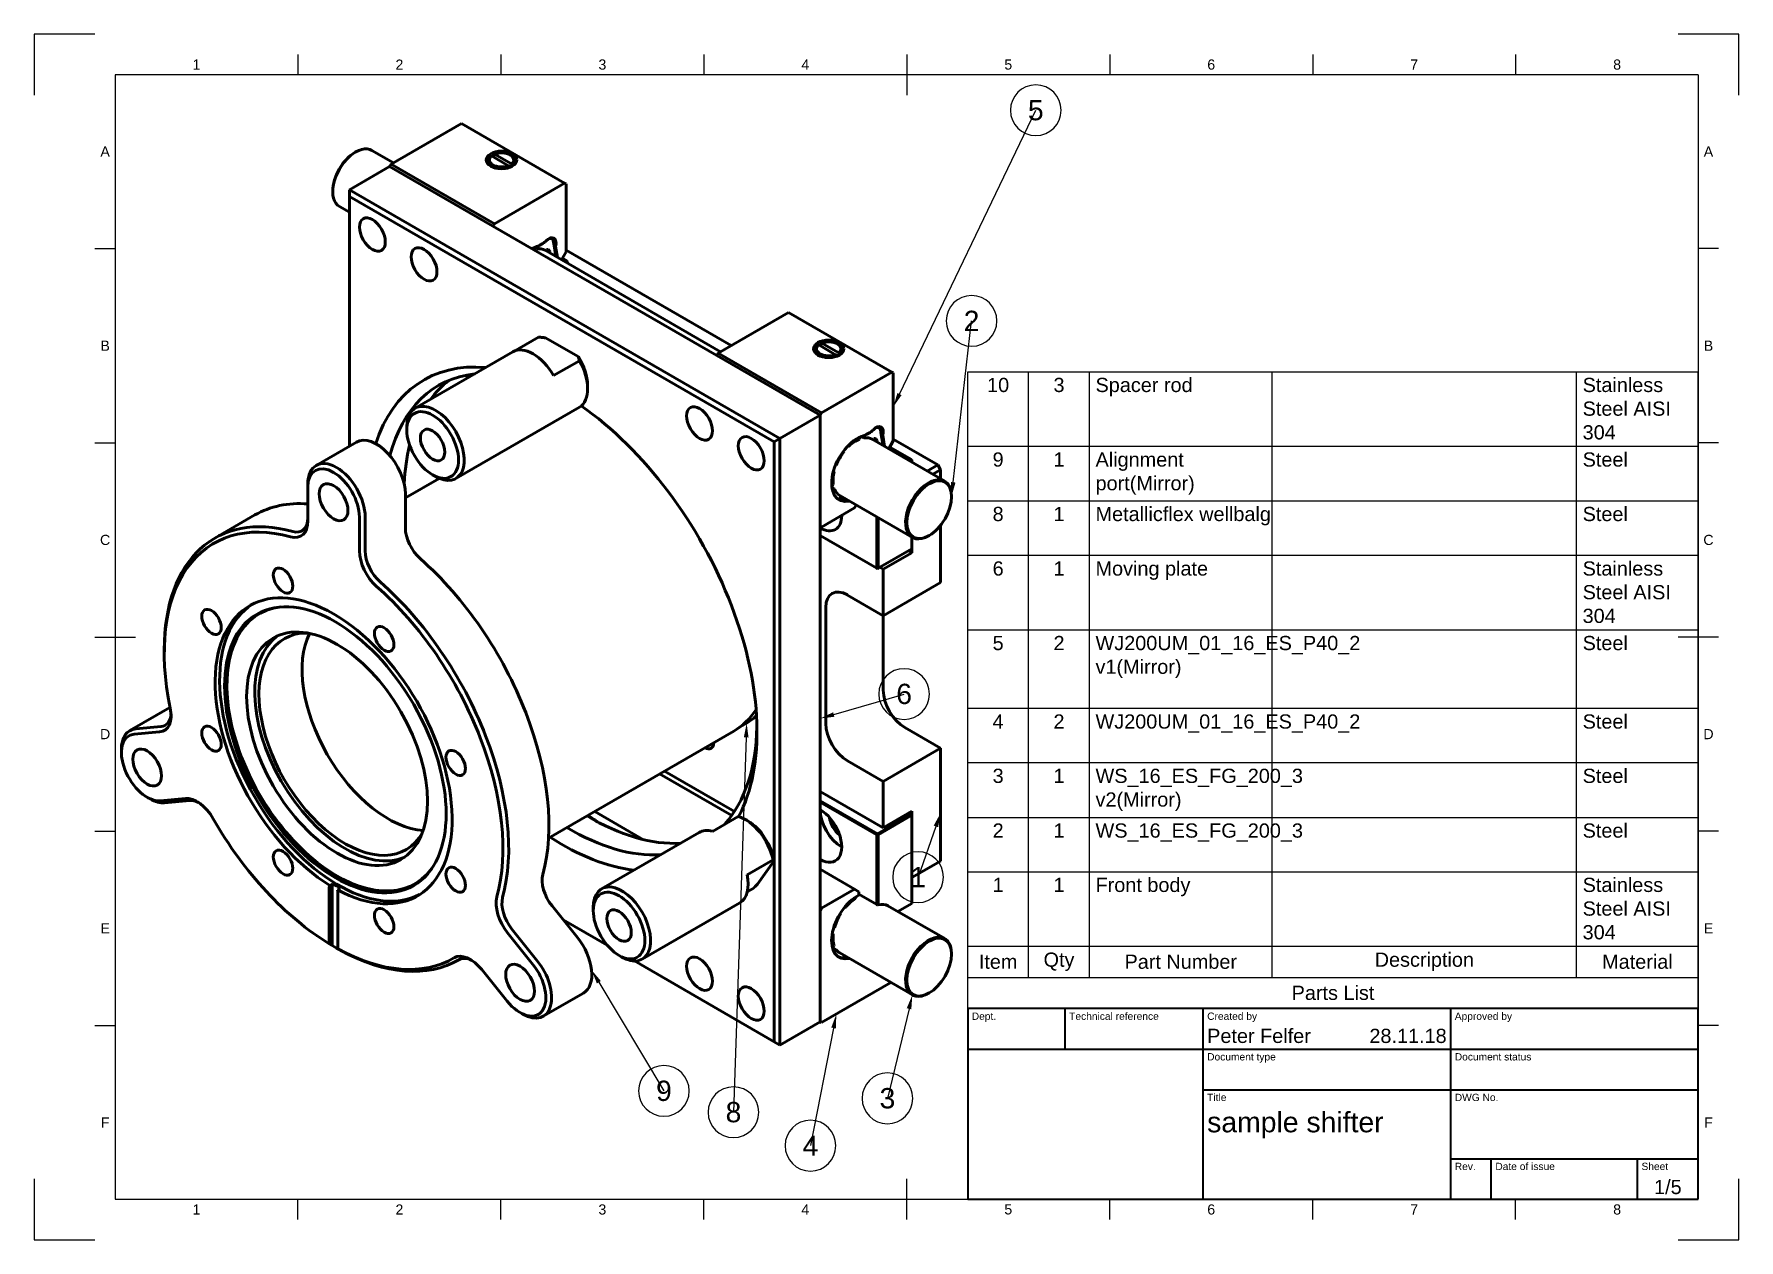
# Model space of a CAD drawing. Header units: millimetres. Extents: x 0 to 420, y 0 to 297.
import ezdxf
from ezdxf import colors
from ezdxf.entities.mleader import LeaderData, LeaderLine
from ezdxf.enums import TextEntityAlignment as Align
from ezdxf.math import Vec2, Vec3

# ---------------------------------------------------------------- set-up
doc = ezdxf.new("R2010")
doc.units = ezdxf.units.MM
doc.header["$LTSCALE"] = 0.75
for name, color, linetype, lineweight in [('Balloons', 7, 'Continuous', 25), ('Border', 7, 'Continuous', 25), ('Parts Lists', 7, 'Continuous', 25), ('TitleBlock', 7, 'Continuous', 35), ('Visible', 7, 'Continuous', 50)]:
    doc.layers.add(name, color=color, linetype=linetype, lineweight=lineweight)
doc.styles.add('FusionTitle', font='')
doc.styles.get("Standard").update_dxf_attribs({"font": 'arial.ttf'})
doc.styles.get('FusionTitle').set_extended_font_data('Arial Unicode MS')

# ---------------------------------------------------------------- blocks, each defined once
blk = doc.blocks.new('ISO_A3_SHEET')
at = {"layer": 'Border'}
for p, q in [((15, 297), (0, 297)), ((0, 297), (0, 282)), ((420, 297), (405, 297)), ((420, 282), (420, 297)), ((65, 292), (65, 287)), ((115, 292), (115, 287)), ((165, 292), (165, 287)), ((215, 292), (215, 282)), ((265, 292), (265, 287)), ((315, 292), (315, 287)), ((365, 292), (365, 287)), ((410, 287), (20, 287)), ((20, 287), (20, 10)), ((410, 287), (410, 10)), ((15, 244.16666), (20, 244.16666)), ((415, 244.16666), (410, 244.16666)), ((15, 196.33333), (20, 196.33333)), ((415, 196.33333), (410, 196.33333)), ((15, 148.5), (25, 148.5)), ((415, 148.5), (405, 148.5)), ((15, 100.66667), (20, 100.66667)), ((415, 100.66667), (410, 100.66667)), ((15, 52.83334), (20, 52.83334)), ((415, 52.83334), (410, 52.83334)), ((0, 15), (0, 0)), ((215, 5), (215, 15)), ((420, 0), (420, 15)), ((20, 10), (410, 10)), ((65, 5), (65, 10)), ((115, 5), (115, 10)), ((165, 5), (165, 10)), ((265, 5), (265, 10)), ((315, 5), (315, 10)), ((365, 5), (365, 10)), ((0, 0), (15, 0)), ((405, 0), (420, 0))]:
    blk.add_line(p, q, dxfattribs=at)
at = {"layer": 'Border', "style": 'FusionTitle'}
for s, p in [('1', (40, 289.5)), ('2', (90, 289.5)), ('3', (140, 289.5)), ('4', (190, 289.5)), ('5', (240, 289.5)), ('6', (290, 289.5)), ('7', (340, 289.5)), ('8', (390, 289.5)), ('A', (17.5, 268.08333)), ('A', (412.5, 268.08333)), ('B', (17.5, 220.25)), ('B', (412.5, 220.25)), ('C', (17.5, 172.41667)), ('C', (412.5, 172.41667)), ('D', (17.5, 124.58334)), ('D', (412.5, 124.58334)), ('E', (17.5, 76.75001)), ('E', (412.5, 76.75001)), ('F', (17.5, 28.91668)), ('F', (412.5, 28.91668)), ('1', (40, 7.5)), ('2', (90, 7.5)), ('3', (140, 7.5)), ('4', (190, 7.5)), ('5', (240, 7.5)), ('6', (290, 7.5)), ('7', (340, 7.5)), ('8', (390, 7.5))]:
    blk.add_text(s, height=2.5, dxfattribs=at).set_placement(p, align=Align.MIDDLE)
blk = doc.blocks.new('ISO_TITLEBLOCK')
at = {"layer": 'TitleBlock'}
for p, q in [((0, 47), (-180, 47)), ((-180, 47), (-180, 0)), ((-156, 37), (-156, 47)), ((-122, 0), (-122, 47)), ((-61, 0), (-61, 47)), ((0, 0), (0, 47)), ((-180, 37), (0, 37)), ((-122, 27), (0, 27)), ((-61, 10), (0, 10)), ((-51, 0), (-51, 10)), ((-15, 0), (-15, 10)), ((-180, 0), (0, 0))]:
    blk.add_line(p, q, dxfattribs=at)
at = {"layer": 'TitleBlock', "style": 'FusionTitle'}
for s, p in [('Dept.', (-179, 46)), ('Technical reference', (-155, 46)), ('Created by', (-121, 46)), ('Approved by', (-60, 46)), ('Document type', (-121, 36)), ('Document status', (-60, 36)), ('Title', (-121, 26)), ('DWG No.', (-60, 26)), ('Rev.', (-60, 9)), ('Date of issue', (-50, 9)), ('Sheet', (-14, 9))]:
    blk.add_text(s, height=1.8, dxfattribs=at).set_placement(p, align=Align.TOP_LEFT)
for tag, p, height in [('DEPT', (-179, 38.5), 3.5), ('TECHNICAL_REFERENCE', (-155, 38.5), 3.5), ('CREATED_BY', (-121, 38.5), 3.5), ('APPROVED_BY', (-60, 38.5), 3.5), ('DOCUMENT_TYPE', (-121, 28.5), 3.5), ('DOCUMENT_STATUS', (-60, 28.5), 3.5), ('TITLE_1', (-121, 16.5), 5), ('TITLE_2', (-121, 9), 5), ('TITLE_3', (-121, 1.5), 5), ('DATE_OF_ISSUE', (-50, 1.5), 3.5)]:
    blk.add_attdef(tag, p, '', height=height, dxfattribs=at)
for tag, p in [('CREATED_DATE', (-62, 38.5)), ('APPROVED_DATE', (-1, 38.5))]:
    blk.add_attdef(tag, text='', height=3.5, dxfattribs=at).set_placement(p, align=Align.RIGHT)
for tag, height, p in [('DRAWING_NUMBER', 5, (-30.5, 16.6)), ('REV', 3.5, (-56, 3.1)), ('SHEET', 3.5, (-7.5, 3.1))]:
    blk.add_attdef(tag, text='', height=height, dxfattribs=at).set_placement(p, align=Align.MIDDLE)
blk = doc.blocks.new('*T4')
at = {"layer": 'Parts Lists', "color": 0, "linetype": 'ByBlock', "lineweight": -2, "transparency": 16777216}
for p, q in [((0, 156.833788), (180, 156.833788)), ((0, 0), (0, 156.833788)), ((15, 7.666667), (15, 156.833788)), ((30, 7.666667), (30, 156.833788)), ((75, 7.666667), (75, 156.833788)), ((150, 7.666667), (150, 156.833788)), ((180, 0), (180, 156.833788)), ((0, 138.471351), (180, 138.471351)), ((0, 125.049341), (180, 125.049341)), ((0, 111.627331), (180, 111.627331)), ((0, 93.264893), (180, 93.264893)), ((0, 73.935539), (180, 73.935539)), ((0, 60.556503), (180, 60.556503)), ((0, 47.074807), (180, 47.074807)), ((0, 33.695771), (180, 33.695771)), ((0, 15.333333), (180, 15.333333)), ((0, 7.666667), (180, 7.666667)), ((0, 0), (180, 0))]:
    blk.add_line(p, q, dxfattribs=at)
at = {"layer": 'Parts Lists', "color": 0, "transparency": 16777216, "char_height": 3.5}
for s, insert, width, attachment_point in [('Spacer rod', (31.5, 155.333788), 42, 1), ('Stainless Steel AISI 304', (151.5, 155.333788), 27, 1), ('10', (7.5, 155.333788), 12, 2), ('3', (22.5, 155.333788), 12, 2), ('9', (7.5, 136.971351), 12, 2), ('1', (22.5, 136.971351), 12, 2), ('Alignment port(Mirror)', (31.5, 136.971351), 42, 1), ('Steel', (151.5, 136.971351), 27, 1), ('8', (7.5, 123.549341), 12, 2), ('1', (22.5, 123.549341), 12, 2), ('Metallicflex wellbalg', (31.5, 123.549341), 42, 1), ('Steel', (151.5, 123.549341), 27, 1), ('6', (7.5, 110.127331), 12, 2), ('1', (22.5, 110.127331), 12, 2), ('Moving plate', (31.5, 110.127331), 42, 1), ('Stainless Steel AISI 304', (151.5, 110.127331), 27, 1), ('5', (7.5, 91.764893), 12, 2), ('2', (22.5, 91.764893), 12, 2), ('WJ200UM_01_16_ES_P40_2 v1(Mirror)', (31.5, 91.764893), 42, 1), ('Steel', (151.5, 91.764893), 27, 1), ('4', (7.5, 72.435539), 12, 2), ('2', (22.5, 72.435539), 12, 2), ('WJ200UM_01_16_ES_P40_2', (31.5, 72.435539), 42, 1), ('Steel', (151.5, 72.435539), 27, 1), ('3', (7.5, 59.056503), 12, 2), ('1', (22.5, 59.056503), 12, 2), ('WS_16_ES_FG_200_3 v2(Mirror)', (31.5, 59.056503), 42, 1), ('Steel', (151.5, 59.056503), 27, 1), ('2', (7.5, 45.574807), 12, 2), ('1', (22.5, 45.574807), 12, 2), ('WS_16_ES_FG_200_3', (31.5, 45.574807), 42, 1), ('Steel', (151.5, 45.574807), 27, 1), ('1', (7.5, 32.195771), 12, 2), ('1', (22.5, 32.195771), 12, 2), ('Front body', (31.5, 32.195771), 42, 1), ('Stainless Steel AISI 304', (151.5, 32.195771), 27, 1), ('Item', (7.5, 11.5), 12, 5), ('Qty', (22.5, 11.5), 12, 5), ('Part Number', (52.5, 11.5), 42, 5), ('Description', (112.5, 11.5), 72, 5), ('Material', (165, 11.5), 27, 5), ('Parts List', (90, 3.833333), 177, 5)]:
    blk.add_mtext(s, dxfattribs=dict(at, insert=insert, width=width, attachment_point=attachment_point))
blk = doc.blocks.new('*B6')
at = {"transparency": 16777216}
for start, end in [(90, 270), (270, 90)]:
    blk.add_arc((0, 0), 6.25, start, end, dxfattribs=at)
at = {"transparency": 16777216, "insert": (0, 0), "char_height": 5, "attachment_point": 5}
blk.add_mtext('9', dxfattribs=at)
blk = doc.blocks.new('*B7')
at = {"transparency": 16777216}
for start, end in [(90, 270), (270, 90)]:
    blk.add_arc((0, 0), 6.25, start, end, dxfattribs=at)
at = {"transparency": 16777216, "insert": (0, 0), "char_height": 5, "attachment_point": 5}
blk.add_mtext('3', dxfattribs=at)
blk = doc.blocks.new('*B8')
at = {"transparency": 16777216}
for start, end in [(90, 270), (270, 90)]:
    blk.add_arc((0, 0), 6.25, start, end, dxfattribs=at)
at = {"transparency": 16777216, "insert": (0, 0), "char_height": 5, "attachment_point": 5}
blk.add_mtext('4', dxfattribs=at)
blk = doc.blocks.new('*B9')
at = {"transparency": 16777216}
for start, end in [(90, 270), (270, 90)]:
    blk.add_arc((0, 0), 6.25, start, end, dxfattribs=at)
at = {"transparency": 16777216, "insert": (0, 0), "char_height": 5, "attachment_point": 5}
blk.add_mtext('8', dxfattribs=at)
blk = doc.blocks.new('*B10')
at = {"transparency": 16777216}
for start, end in [(90, 270), (270, 90)]:
    blk.add_arc((0, 0), 6.25, start, end, dxfattribs=at)
at = {"transparency": 16777216, "insert": (0, 0), "char_height": 5, "attachment_point": 5}
blk.add_mtext('6', dxfattribs=at)
blk = doc.blocks.new('*B11')
at = {"transparency": 16777216}
for start, end in [(90, 270), (270, 90)]:
    blk.add_arc((0, 0), 6.25, start, end, dxfattribs=at)
at = {"transparency": 16777216, "insert": (0, 0), "char_height": 5, "attachment_point": 5}
blk.add_mtext('1', dxfattribs=at)
blk = doc.blocks.new('*B12')
at = {"transparency": 16777216}
for start, end in [(90, 270), (270, 90)]:
    blk.add_arc((0, 0), 6.25, start, end, dxfattribs=at)
at = {"transparency": 16777216, "insert": (0, 0), "char_height": 5, "attachment_point": 5}
blk.add_mtext('2', dxfattribs=at)
blk = doc.blocks.new('*B13')
at = {"transparency": 16777216}
for start, end in [(90, 270), (270, 90)]:
    blk.add_arc((0, 0), 6.25, start, end, dxfattribs=at)
at = {"transparency": 16777216, "insert": (0, 0), "char_height": 5, "attachment_point": 5}
blk.add_mtext('5', dxfattribs=at)

msp = doc.modelspace()

# ---------------------------------------------------------------- linework, layer by layer
at = {"layer": 'Visible', "extrusion": (-7e-16, 0.816497, 0.57735)}
for p, q in [((87.93, 264.99), (105.26, 274.99)), ((130.71, 260.29), (105.26, 274.99)), ((79.09, 267.89), (79.24, 267.97)), ((83.24, 268.36), (88.51, 265.32)), ((87.58, 264.37), (87.93, 264.99)), ((113.39, 250.29), (87.93, 264.99)), ((111.86, 265.76), (111.86, 264.98)), ((112.68, 266.99), (116.85, 264.58)), ((113.25, 267.32), (113.25, 266.66)), ((117.63, 265.03), (113.46, 267.44)), ((117.28, 267.23), (117.49, 267.11)), ((117.85, 264.5), (117.85, 264.66)), ((118.46, 265.76), (118.46, 264.98)), ((87.58, 264.37), (77.68, 258.66)), ((87.58, 264.37), (193.65, 203.14)), ((113.04, 249.68), (87.58, 264.37)), ((117.39, 264.27), (116.85, 264.58)), ((117.07, 264.21), (117.07, 264.14)), ((73.58, 258.33), (73.58, 258.17)), ((183.75, 197.42), (77.68, 258.66)), ((77.68, 257.03), (77.68, 258.66)), ((77.68, 195.5), (77.68, 257.03)), ((77.68, 257.03), (182.33, 196.61)), ((113.39, 250.29), (130.71, 260.29)), ((130.71, 260.29), (131.07, 260.09)), ((131.07, 260.09), (131.07, 243.35)), ((75.24, 254.51), (77.68, 253.1)), ((113.04, 249.68), (113.39, 250.29)), ((122.81, 244.07), (122.8, 244.04)), ((123.91, 244.09), (123.27, 244.46)), ((123.91, 244.09), (123.97, 244.38)), ((125.37, 245.45), (124.4, 244.89)), ((125.87, 243.75), (169.12, 218.78)), ((126.33, 243.84), (126.15, 243.59)), ((126.86, 246.56), (126.36, 246.28)), ((126.8, 246.6), (126.86, 246.56)), ((127.54, 246.67), (126.86, 246.56)), ((127.29, 246.81), (127.54, 246.67)), ((127.9, 246.15), (127.54, 246.67)), ((128.1, 244.94), (127.9, 246.15)), ((128.1, 244.92), (128.55, 242.2)), ((128.45, 244.71), (128.1, 244.92)), ((128.91, 242), (128.45, 244.71)), ((131.07, 243.76), (171.73, 220.28)), ((127.01, 243.09), (127.02, 243.1)), ((131.07, 243.35), (129.94, 241.4)), ((130.18, 241.82), (131.28, 241.19)), ((130.79, 240.91), (131.28, 241.19)), ((131.42, 240.94), (131.08, 240.74)), ((131.28, 241.19), (131.42, 240.94)), ((131.42, 240.94), (131.42, 240.54)), ((168.54, 218.45), (185.87, 228.45)), ((211.32, 213.75), (185.87, 228.45)), ((117.94, 218.74), (93.89, 204.86)), ((117.99, 218.77), (124.25, 222.38)), ((126.01, 222.18), (134.01, 217.57)), ((168.19, 217.83), (168.54, 218.45)), ((194, 203.75), (168.54, 218.45)), ((192.47, 219.22), (192.47, 218.44)), ((193.29, 220.45), (197.46, 218.04)), ((193.86, 220.78), (193.86, 220.12)), ((198.24, 218.49), (194.07, 220.9)), ((197.89, 220.69), (198.1, 220.57)), ((199.07, 219.22), (199.07, 218.44)), ((134.35, 216.55), (127.99, 212.88)), ((193.65, 203.14), (168.19, 217.83)), ((198, 217.73), (197.46, 218.04)), ((197.68, 217.67), (197.68, 217.6)), ((198.46, 217.96), (198.46, 218.12)), ((136.37, 210.49), (136.37, 209.67)), ((194, 203.75), (211.32, 213.75)), ((211.32, 213.75), (211.68, 213.55)), ((211.68, 213.55), (211.68, 196.81)), ((127.99, 201.45), (134.35, 205.12)), ((193.65, 203.14), (183.75, 197.42)), ((193.65, 203.14), (194, 203.75)), ((193.65, 203.14), (193.65, 53.72)), ((193.65, 175.78), (193.65, 203.14)), ((91.82, 199.46), (91.82, 200.28)), ((127.94, 201.42), (103.89, 187.54)), ((182.33, 196.61), (183.75, 197.42)), ((183.75, 48), (183.75, 197.42)), ((203.42, 197.53), (203.36, 197.24)), ((204.52, 197.55), (203.88, 197.92)), ((204.52, 197.55), (204.58, 197.84)), ((205.98, 198.91), (205.01, 198.35)), ((207.47, 200.02), (206.97, 199.73)), ((207.41, 200.06), (207.47, 200.02)), ((208.15, 200.13), (207.47, 200.02)), ((207.9, 200.27), (208.15, 200.13)), ((208.51, 199.61), (208.15, 200.13)), ((208.71, 198.4), (208.51, 199.61)), ((208.71, 198.38), (209.16, 195.66)), ((209.06, 198.17), (208.71, 198.38)), ((209.52, 195.46), (209.06, 198.17)), ((79.4, 196.49), (69.5, 190.77)), ((182.33, 196.61), (182.33, 48.82)), ((199.47, 194.36), (199.56, 194.18)), ((200.65, 195.4), (200.46, 195.51)), ((200.65, 195.4), (200.55, 195.58)), ((206.48, 197.21), (224.37, 186.88)), ((206.94, 197.3), (206.76, 197.05)), ((207.62, 196.55), (207.63, 196.56)), ((211.68, 196.81), (210.55, 194.86)), ((210.79, 195.28), (216.13, 192.2)), ((211.68, 197.22), (222.64, 190.89)), ((196.92, 189.3), (197.13, 189.3)), ((197.13, 189.3), (196.94, 189.42)), ((197.64, 190.85), (197.44, 190.85)), ((215.65, 191.92), (216.13, 192.2)), ((216.27, 191.95), (215.93, 191.75)), ((216.13, 192.2), (216.27, 191.95)), ((216.27, 191.95), (216.27, 191.55)), ((222.64, 190.89), (220.03, 189.38)), ((221.44, 188.57), (223.34, 189.67)), ((223.34, 189.67), (222.64, 190.89)), ((223.34, 189.67), (223.34, 187.47)), ((67.43, 185.38), (67.43, 186.19)), ((67.43, 185.38), (67.43, 177.06)), ((99.82, 187.57), (91.47, 182.75)), ((98.19, 188.44), (98.89, 188.03)), ((197.21, 184.88), (196.57, 185.25)), ((196.9, 186.04), (196.67, 185.84)), ((196.98, 184.68), (197.21, 184.88)), ((91.47, 175.42), (91.47, 183.75)), ((198.48, 183.35), (216.37, 173.02)), ((198.76, 183.19), (198.63, 182.91)), ((199.62, 182.69), (199.62, 182.69)), ((202.55, 181), (202.13, 180.28)), ((226.03, 183.05), (226.03, 183.21)), ((54.4, 178.55), (44.5, 172.84)), ((80.16, 169.71), (80.16, 178.03)), ((81.57, 178.03), (81.57, 169.71)), ((202.13, 180.28), (194, 175.58)), ((207.65, 165.48), (207.65, 178.06)), ((207.93, 177.9), (207.93, 165.42)), ((194, 175.58), (193.65, 175.78)), ((193.65, 173.5), (207.59, 165.45)), ((216.27, 173.08), (216.27, 169.25)), ((216.27, 173.08), (216.27, 170.23)), ((220.52, 173.5), (220.37, 173.42)), ((223.34, 176.03), (223.34, 161.9)), ((207.93, 165.42), (216.27, 170.23)), ((216.27, 169.25), (209.2, 165.17)), ((216.27, 169.25), (215.42, 169.74)), ((207.59, 165.45), (207.65, 165.48)), ((207.79, 165.33), (207.59, 165.45)), ((207.65, 165.48), (207.93, 165.42)), ((207.93, 165.42), (207.79, 165.33)), ((209.2, 165.17), (208.35, 165.66)), ((209.2, 153.74), (209.2, 165.17)), ((209.2, 153.74), (223.34, 161.9)), ((195.06, 127.2), (195.06, 155.78)), ((200.36, 158.84), (209.2, 153.74)), ((209.2, 153.74), (209.2, 135.37)), ((32.07, 144.55), (32.07, 145.37)), ((33.47, 131.15), (23.57, 125.43)), ((25.03, 125.89), (31.28, 126.44)), ((175.13, 127.02), (173.81, 126.25)), ((214.51, 126.18), (223.34, 121.08)), ((30.92, 125.12), (24.68, 124.57)), ((172.36, 125.3), (126.73, 98.96)), ((21.5, 120.04), (21.5, 120.86)), ((209.2, 112.91), (200.36, 118.02)), ((223.34, 121.08), (209.2, 112.91)), ((223.34, 121.08), (223.34, 93.32)), ((171.86, 104.52), (154.11, 114.76)), ((155.31, 115.45), (172.53, 105.51)), ((193.65, 110.46), (209.2, 101.48)), ((209.2, 101.48), (209.2, 112.91)), ((27.86, 109.02), (28.57, 108.61)), ((31.05, 108.16), (37.29, 108.72)), ((38.35, 108.22), (32.11, 107.66)), ((150.15, 98.58), (138.11, 105.53)), ((207.79, 100.01), (193.65, 108.18)), ((193.65, 107.85), (207.59, 99.8)), ((209.2, 101.48), (216.27, 105.57)), ((216.13, 104.83), (215.57, 105.16)), ((216.27, 105.57), (216.27, 89.24)), ((173.47, 104.3), (167.1, 100.63)), ((175.93, 103.14), (175.23, 103.54)), ((216.13, 104.83), (207.79, 100.01)), ((207.93, 99.77), (216.27, 104.59)), ((216.27, 104.59), (216.13, 104.83)), ((216.27, 82.87), (216.27, 104.59)), ((163.86, 100.37), (139.82, 86.48)), ((207.79, 100.01), (207.59, 99.8)), ((207.59, 99.8), (207.65, 99.7)), ((207.65, 99.7), (207.93, 99.77)), ((207.65, 99.7), (207.65, 82.58)), ((207.93, 99.77), (207.79, 100.01)), ((207.93, 82.53), (207.93, 99.77)), ((175.67, 89.96), (182.04, 93.64)), ((182.22, 93.3), (178.22, 87.61)), ((223.34, 93.32), (216.27, 89.24)), ((202.13, 86.38), (193.65, 91.28)), ((72.73, 86.79), (72.73, 72.92)), ((73.58, 87.72), (72.87, 87.31)), ((73.44, 87.19), (73.44, 72.51)), ((74.71, 86.25), (75.42, 86.66)), ((74.85, 71.7), (74.85, 85.56)), ((176.99, 86.45), (175.71, 85.72)), ((202.13, 86.38), (194, 81.68)), ((203.19, 85.77), (202.13, 86.38)), ((202.38, 84.07), (202.41, 84.48)), ((203.19, 84.94), (203.19, 85.77)), ((207.65, 82.58), (203.19, 85.15)), ((133.86, 74.49), (127.62, 82.25)), ((137.75, 81.09), (137.75, 81.91)), ((173.86, 83.04), (149.82, 69.16)), ((194, 81.68), (193.65, 81.89)), ((194, 81.68), (193.65, 81.07)), ((193.65, 81.07), (193.65, 53.72)), ((198.77, 80.38), (198.65, 80.51)), ((199.75, 81.74), (199.59, 81.84)), ((199.62, 81.88), (199.75, 81.74)), ((224.37, 74.2), (210.35, 82.3)), ((216.27, 82.87), (212.82, 80.87)), ((122.9, 67.86), (116.66, 75.62)), ((117.72, 76.53), (123.96, 68.77)), ((141.2, 72.57), (130.38, 78.81)), ((196.98, 76.85), (197.21, 76.91)), ((72.73, 72.92), (73.44, 72.51)), ((75.56, 71.29), (74.85, 71.7)), ((196.9, 75.38), (196.65, 75.53)), ((196.9, 75.38), (196.67, 75.33)), ((197.64, 71.43), (196.8, 71.91)), ((196.92, 72.16), (197.13, 72.4)), ((197.64, 71.43), (197.43, 71.2)), ((104.73, 69.05), (104.5, 68.91)), ((144.11, 70.07), (144.82, 69.66)), ((182.33, 48.82), (147.9, 68.7)), ((216.37, 60.34), (198.48, 70.67)), ((199.47, 70.02), (199.49, 70.09)), ((226.03, 70.37), (226.03, 70.54)), ((110.3, 66.57), (116.54, 58.81)), ((194, 53.51), (211.1, 63.39)), ((135.33, 60.8), (125.43, 55.08)), ((220.52, 60.82), (220.37, 60.74)), ((119.72, 55.98), (120.43, 55.58)), ((193.65, 53.72), (183.75, 48)), ((193.65, 53.72), (194, 53.51)), ((182.33, 48.82), (183.75, 48))]:
    msp.add_line(p, q, dxfattribs=at)
at = {"layer": 'Visible'}
for centre, major_axis, start_param, end_param in [((79.24, 261.44), (4, 6.93), 0, 3.141593), ((79.09, 261.52), (3.9, 6.75), 0.785398, 2.356194), ((123.01, 244.12), (0.15, 0.26), 0.960053, 2.094395), ((121.87, 236.82), (4.3, 7.45), 0.457285, 0.567742), ((123.77, 244.33), (0.15, 0.26), -1.047198, 0.457285), ((121.87, 236.82), (4, 6.93), 0, 0.417148), ((126.45, 243.71), (0.149, 0.259), -0.11159, 1.399634), ((121.87, 236.82), (4.3, 7.45), -0.240847, -0.108219), ((126.89, 243.23), (0.15, 0.26), 4.537856, 6.042339), ((122.94, 210.08), (-5, 8.66), 4.702388, 6.283185), ((195.77, 219.47), (-3.75, 0), 3.141593, 9.424778), ((130.01, 152.92), (-34, 58.89), -0.38458, 0.479252), ((130.01, 214.16), (-4.5, 7.79), 3.926991, 4.818113), ((137.08, 157.01), (-32.5, 56.29), 0.076224, 0.246639), ((104.9, 207.83), (-3.75, 6.5), -1.169595, -1.047218), ((98.89, 196.2), (-5, 8.66), 2.356194, 7.068583), ((130.01, 152.92), (-34, 58.89), 3.49001, 5.39854), ((84.4, 187.83), (-5, 8.66), 3.926991, 6.283185), ((122.94, 210.08), (-5, 8.66), 3.141593, 3.151593), ((203.62, 197.58), (0.15, 0.26), 0.960053, 2.094395), ((202.48, 190.28), (4.3, 7.45), 0.457285, 0.567742), ((204.38, 197.78), (0.15, 0.26), -1.047198, 0.457285), ((202.48, 190.28), (4, 6.93), 0, 0.417148), ((207.06, 197.17), (0.149, 0.259), -0.11159, 1.399634), ((202.48, 190.28), (4.3, 7.45), -0.240847, -0.108219), ((137.08, 157.01), (-32.5, 56.29), 0.537995, 0.733886), ((202.48, 190.28), (4, 6.93), 1.328181, 1.813411), ((200.36, 195.37), (0.15, 0.26), -0.349066, -0.23772), ((202.48, 190.28), (4, 6.93), 0.63005, 1.11528), ((207.5, 196.69), (0.15, 0.26), 4.537856, 6.042339), ((73.79, 181.7), (-4.5, 7.79), 3.926991, 7.068583), ((202.48, 190.28), (4, 6.93), 2.026313, 2.511543), ((197.01, 189.57), (0.15, 0.26), 3.379313, 3.490658), ((73.79, 181.7), (-2.5, 4.33), 1.570796326794345, 7.853981633973932), ((196.73, 185.64), (0.15, 0.26), 1.047198, 2.18154), ((202.48, 190.28), (4.3, 7.45), 2.57385, 2.684308), ((202.48, 190.28), (4, 6.93), 2.724445, 3.141593), ((220.37, 179.95), (4, 6.93), -0.785398, 3.926991), ((84.4, 126.59), (-30, 51.96), -0.373881, 0), ((196.93, 184.89), (0.15, 0.26), 2.684308, 4.18879), ((202.49, 190.28), (4.5, 7.79), 3.173807, 3.616349), ((198.81, 182.87), (0.15, 0.26), 1.745329, 3.249812), ((202.48, 190.28), (4.3, 7.45), 3.249812, 3.382439), ((199.44, 182.73), (0.15, 0.26), 3.382439, 4.886922), ((62.48, 180.73), (-3.5, 6.06), 2.61273, 3.926991), ((73.79, 120.47), (-29.5, 51.1), -0.528862, 1.052461), ((96.42, 172.57), (-3.5, 6.06), 0.785398, 2.099659), ((86.52, 166.85), (-3.5, 6.06), 0.785398, 2.099659), ((61.33, 162.4), (-1.69, 2.94), 1.570796326795286, 7.853981633974873), ((84.4, 126.59), (-30, 51.96), 3.659928, 5.241251), ((74.22, 120.71), (-19.3, 33.43), 1.570796326794916, 7.853981633974503), ((73.79, 120.47), (-20.64, 35.75), 2.387735, 8.60784), ((73.79, 120.47), (-29.5, 51.1), 3.659928, 5.241251), ((200.36, 152.72), (-3.75, 6.5), -0.785398, 0.785398), ((43.71, 152.22), (-1.69, 2.94), 1.570796326796496, 7.853981633976083), ((74.9, 121.11), (-20.64, 35.75), 0.026962, 3.114631), ((74.64, 120.96), (-19.19, 33.24), -0.249629, 3.391221), ((74.64, 120.96), (-15.75, 27.28), 1.570796326794853, 7.853981633974439), ((86.25, 148.01), (-1.69, 2.94), 1.570796326796403, 7.85398163397599), ((76.62, 122.1), (-15.75, 27.28), 0.062895, 3.078697), ((76.62, 122.1), (-15, 25.98), -0.328138, 3.46973), ((87.23, 128.22), (-15, 25.98), 0.366631, 2.774961), ((38.47, 122.49), (-5, 8.66), -0.00845, 0), ((149.81, 164.35), (-22.55, 39.06), 3.141593, 3.431781), ((28.8, 132.82), (-3.5, 6.06), 2.879793, 3.857894), ((43.71, 123.45), (-1.69, 2.94), 1.570796326796335, 7.853981633975921), ((152.63, 165.99), (-22.5, 38.97), 3.141593, 3.277292), ((200.36, 124.14), (-3.75, 6.5), 0.785398, 2.356194), ((27.86, 116.36), (-4.5, 7.79), -0.261799, 2.879793), ((27.86, 116.36), (-2.5, 4.33), 1.570796326794979, 7.853981633974566), ((103.87, 117.49), (-1.69, 2.94), 1.570796326796299, 7.853981633975886), ((40.82, 101.84), (-3.5, 6.06), -0.716301, -0.261799), ((193.65, 99.85), (-3.75, 6.5), 2.356194, 5.497787), ((73.79, 120.47), (-29.5, 51.1), 1.565533, 2.330768), ((137.08, 157.01), (-32.5, 56.29), 2.337613, 2.86025), ((168.86, 91.71), (-5, 8.66), -0.533599, 0), ((175.93, 95.79), (-4.5, 7.79), 4.083066, 5.497787), ((130.01, 152.92), (-34, 58.89), 2.29593, 2.734562), ((61.33, 92.92), (-1.69, 2.94), 1.570796326795277, 7.853981633974862), ((103.87, 88.71), (-1.69, 2.94), 1.57079632679527, 7.853981633974855), ((130.09, 85.77), (-3.5, 6.06), 0.518335, 1.832596), ((144.82, 77.82), (-5, 8.66), 2.356194, 7.068583), ((168.86, 91.71), (-5, 8.66), 3.141593, 4.198791), ((73.79, 86.17), (-0.75, 1.3), 0.265238, 0.785398), ((74.5, 86.58), (-0.75, 1.3), 0.265238, 0.785398), ((73.79, 86.17), (-0.75, 1.3), 3.926991, 4.447151), ((120.2, 80.06), (-3.5, 6.06), 0.518335, 1.832596), ((202.84, 77.4), (4.5, 7.79), 0.729814, 3.617475), ((86.25, 78.54), (-1.69, 2.94), 1.57079632679649, 7.853981633976077), ((204.82, 76.25), (-11.31, 0), 4.433803, 4.459712), ((206.37, 75.36), (4, 6.93), -0.005, 0.506812), ((73.79, 120.47), (-29.5, 51.1), 2.381621, 3.146856), ((130.33, 69.46), (-5, 8.66), 3.141593, 4.974188), ((108.17, 62.95), (-3.5, 6.06), -0.716301, 0.005263), ((119.72, 63.33), (-2.5, 4.33), 1.570796326794998, 7.853981633974584), ((119.72, 63.33), (-4.5, 7.79), 1.832596, 4.974188)]:
    msp.add_ellipse(centre, major_axis=major_axis, ratio=0.57735, start_param=start_param, end_param=end_param, dxfattribs=at)
for centre, major_axis in [((115.16, 266.01), (3.75, 0)), ((220.52, 179.87), (3.9, 6.75))]:
    msp.add_ellipse(centre, major_axis=major_axis, ratio=0.57735, dxfattribs=at)
at = {"layer": 'Visible', "extrusion": (2e-16, -1e-16, -1)}
for centre, major_axis, start_param, end_param in [((115.16, 265.76), (3.3, 0), 0.952846, 3.759543), ((115.16, 266.01), (-3, 0), 4.111367, 6.884207), ((195.77, 219.22), (3.3, 0), 0.952846, 3.759543), ((195.77, 219.47), (-3, 0), 4.111367, 6.884207), ((74.5, 120.88), (-30, 51.96), -0.785398, 0.528862), ((85.81, 166.44), (-4, 6.93), 4.183527, 5.497787), ((214.51, 132.31), (-3.75, 6.5), 3.926991, 5.497787), ((28.09, 132.41), (-4, 6.93), 2.089132, 3.403392), ((165.09, 124.05), (-1.69, 2.94), 2.424691, 3.858494), ((40.12, 101.43), (-4, 6.93), 0.261799, 1.57606), ((132.13, 154.15), (-32.5, 56.29), 3.422935, 3.945573), ((140.61, 159.05), (-35, 60.62), 3.963375, 4.0123), ((197.01, 71.99), (0.15, 0.26), 3.556972, 5.061455)]:
    msp.add_ellipse(centre, major_axis=major_axis, ratio=0.57735, start_param=start_param, end_param=end_param, dxfattribs=at)
at = {"layer": 'Visible', "extrusion": (2e-16, -3e-16, -1)}
for centre, major_axis, start_param, end_param in [((115.16, 266.01), (-3, 0), 0.969774, 3.742615), ((195.77, 219.47), (3, 0), 4.111367, 6.884207)]:
    msp.add_ellipse(centre, major_axis=major_axis, ratio=0.57735, start_param=start_param, end_param=end_param, dxfattribs=at)
at = {"layer": 'Visible', "extrusion": (3e-16, -1e-16, -1)}
for centre, major_axis, start_param, end_param in [((115.16, 265.76), (3.3, 0), -0.785398, 0.61795), ((195.77, 219.22), (3.3, 0), -0.785398, 0.61795), ((132.13, 154.15), (-32.5, 56.29), -0.530647, 0.246639), ((202.84, 190.07), (4.5, 7.79), 2.66571, 5.756709), ((74.5, 120.88), (-20.64, 35.75), 3.895451, 3.958531), ((196.93, 76.58), (0.15, 0.26), -0.607617, -0.523599), ((120.43, 63.74), (-5, 8.66), 1.308997, 3.926991)]:
    msp.add_ellipse(centre, major_axis=major_axis, ratio=0.57735, start_param=start_param, end_param=end_param, dxfattribs=at)
at = {"layer": 'Visible', "extrusion": (2e-16, -1e-16, -1)}
for centre in [(83.34, 247.64), (96.07, 240.29), (163.95, 201.1), (176.68, 193.75), (163.95, 65.56), (176.68, 58.21)]:
    msp.add_ellipse(centre, major_axis=(-2.25, 3.9), ratio=0.57735, dxfattribs=at)
at = {"layer": 'Visible', "extrusion": (2e-16, 0, -1)}
for centre, major_axis, start_param, end_param in [((122.23, 236.61), (4.5, 7.79), -0.728175, -0.526477), ((74.5, 182.11), (-5, 8.66), -0.785398, 2.356194), ((61.77, 180.32), (-4, 6.93), 2.356194, 3.670455), ((132.13, 154.15), (-32.5, 56.29), 2.379013, 2.951947), ((198.95, 102.91), (-2.15, 3.72), 4.101898, 5.32288), ((119.49, 79.65), (-4, 6.93), 4.45059, 5.76485), ((202.48, 77.6), (4, 6.93), 4.295241, 4.780471), ((202.48, 77.6), (4, 6.93), 3.597109, 4.082339), ((202.48, 77.6), (4, 6.93), 3.141593, 3.384208), ((202.49, 77.6), (4.5, 7.79), 2.667244, 3.111651)]:
    msp.add_ellipse(centre, major_axis=major_axis, ratio=0.57735, start_param=start_param, end_param=end_param, dxfattribs=at)
at = {"layer": 'Visible', "extrusion": (4e-16, -1e-16, -1)}
for centre in [(124.4, 247.34), (205.01, 200.8)]:
    msp.add_ellipse(centre, major_axis=(1.5, 2.6), ratio=0.57735, start_param=2.356194, end_param=2.615116, dxfattribs=at)
at = {"layer": 'Visible', "extrusion": (3e-16, 0, -1)}
for centre, major_axis, start_param, end_param in [((125.37, 247.9), (1.5, 2.6), 1.972459, 2.356194), ((205.98, 201.36), (1.5, 2.6), 1.972459, 2.356194), ((198.95, 102.91), (-3.75, 6.5), 3.926991, 5.497787), ((202.48, 77.6), (4, 6.93), -1.289812, -0.804583), ((74.5, 120.88), (-30, 51.96), 3.901988, 3.951993), ((202.48, 77.6), (4.3, 7.45), 3.424345, 3.556972), ((220.37, 67.27), (4, 6.93), 2.356194, 7.068583), ((74.5, 120.88), (-30, 51.96), 3.136329, 3.901988), ((197.34, 71.37), (0.15, 0.26), 1.919862, 3.424345), ((199.66, 70.03), (0.15, 0.26), 2.85884, 4.363323)]:
    msp.add_ellipse(centre, major_axis=major_axis, ratio=0.57735, start_param=start_param, end_param=end_param, dxfattribs=at)
at = {"layer": 'Visible', "extrusion": (1e-16, 0, -1)}
for centre, major_axis, start_param, end_param in [((126.82, 244.57), (1.25, 2.17), -1.169133, 1.188114), ((129.3, 213.75), (-5, 8.66), 1.580797, 3.131592), ((207.43, 198.03), (1.25, 2.17), -1.169133, 1.188114)]:
    msp.add_ellipse(centre, major_axis=major_axis, ratio=0.57735, start_param=start_param, end_param=end_param, dxfattribs=at)
at = {"layer": 'Visible', "extrusion": (5e-16, -1e-16, -1)}
for centre in [(126.47, 244.78), (207.08, 198.24)]:
    msp.add_ellipse(centre, major_axis=(1.25, 2.17), ratio=0.57735, start_param=1.17734, end_param=1.188114, dxfattribs=at)
at = {"layer": 'Visible', "extrusion": (4e-16, 0, -1)}
for centre in [(98.19, 195.79), (144.11, 77.42)]:
    msp.add_ellipse(centre, major_axis=(-4.5, 7.79), ratio=0.57735, dxfattribs=at)
at = {"layer": 'Visible', "extrusion": (3e-16, 0, -1)}
msp.add_ellipse((98.19, 195.79), major_axis=(-2.13, 3.69), ratio=0.57735, dxfattribs=at)
at = {"layer": 'Visible', "extrusion": (4e-16, 0, -1)}
msp.add_ellipse((193.65, 181.5), major_axis=(-3.75, 6.5), ratio=0.57735, start_param=2.356194, end_param=3.926991, dxfattribs=at)
at = {"layer": 'Visible', "extrusion": (0, -2e-16, -1)}
msp.add_ellipse((74.5, 120.88), major_axis=(-30, 51.96), ratio=0.57735, start_param=1.041934, end_param=2.623257, dxfattribs=at)
at = {"layer": 'Visible', "extrusion": (2e-16, 1e-16, -1)}
for centre, start_param, end_param in [((28.57, 116.77), -0.785398, 0.261799), ((175.23, 95.38), 0.533599, 2.084394)]:
    msp.add_ellipse(centre, major_axis=(-5, 8.66), ratio=0.57735, start_param=start_param, end_param=end_param, dxfattribs=at)
at = {"layer": 'Visible', "extrusion": (1e-16, 1e-16, -1)}
msp.add_ellipse((28.57, 116.77), major_axis=(-5, 8.66), ratio=0.57735, start_param=3.403392, end_param=3.926991, dxfattribs=at)
at = {"layer": 'Visible', "extrusion": (2e-16, 0, -1)}
msp.add_ellipse((144.11, 77.42), major_axis=(-2.13, 3.69), ratio=0.57735, dxfattribs=at)
at = {"layer": 'Visible', "extrusion": (3e-16, 1e-16, -1)}
for centre, major_axis, start_param, end_param in [((196.73, 75.59), (0.15, 0.26), 2.617994, 2.933088), ((107.47, 62.55), (-4, 6.93), -0.005263, 1.308997)]:
    msp.add_ellipse(centre, major_axis=major_axis, ratio=0.57735, start_param=start_param, end_param=end_param, dxfattribs=at)
at = {"layer": 'Visible', "extrusion": (5e-16, -2e-16, -1)}
msp.add_ellipse((220.52, 67.19), major_axis=(3.9, 6.75), ratio=0.57735, start_param=1.570796326795721, end_param=7.853981633975307, dxfattribs=at)
at = {"layer": 'Visible', "extrusion": (1e-16, -1e-16, -1)}
msp.add_ellipse((202.48, 77.6), major_axis=(4.3, 7.45), ratio=0.57735, start_param=2.765842, end_param=2.85884, dxfattribs=at)
at = {"layer": 'Visible', "extrusion": (-1.69715e-09, 3.02953e-09, 1)}
msp.add_rational_spline([(112.47, 266.87), (112.58, 266.93), (112.68, 266.99)], [1, 1.00117158056, 1], degree=2, dxfattribs=at)
at = {"layer": 'Visible', "extrusion": (1.09288e-09, -1.95649e-09, 1)}
msp.add_rational_spline([(113.46, 267.44), (113.36, 267.38), (113.25, 267.32)], [1, 1.00117158056, 1], degree=2, dxfattribs=at)
at = {"layer": 'Visible', "extrusion": (-1.18206e-09, -6.92043e-10, -1)}
msp.add_rational_spline([(117.85, 264.66), (117.73, 264.85), (117.63, 265.03)], [1, 1.00117158058, 1], degree=2, dxfattribs=at)
at = {"layer": 'Visible', "extrusion": (-9.62846e-09, -5.61917e-09, -1)}
msp.add_rational_spline([(116.85, 264.58), (116.96, 264.4), (117.07, 264.21)], [1, 1.00117158058, 1], degree=2, dxfattribs=at)
at = {"layer": 'Visible'}
msp.add_rational_spline([(124.25, 222.38), (125.2, 222.29), (126.01, 222.18)], [1, 1.00306662569, 1], degree=2, dxfattribs=at)
at = {"layer": 'Visible', "extrusion": (2.38532e-09, -4.27373e-09, 1)}
for points in [[(193.08, 220.33), (193.19, 220.39), (193.29, 220.45)], [(194.07, 220.9), (193.97, 220.84), (193.86, 220.78)]]:
    msp.add_rational_spline(points, [1, 1.00117158056, 1], degree=2, dxfattribs=at)
at = {"layer": 'Visible', "extrusion": (3.26466e-09, 1.89944e-09, -1)}
msp.add_rational_spline([(198.46, 218.12), (198.34, 218.31), (198.24, 218.49)], [1, 1.00117158058, 1], degree=2, dxfattribs=at)
at = {"layer": 'Visible', "extrusion": (2.6789e-12, 7.088e-13, -1)}
msp.add_rational_spline([(134.01, 217.57), (134.19, 217.1), (134.35, 216.55)], [1, 1.00306662569, 1], degree=2, dxfattribs=at)
at = {"layer": 'Visible', "extrusion": (-1.21358e-09, -7.10448e-10, -1)}
msp.add_rational_spline([(197.46, 218.04), (197.57, 217.86), (197.68, 217.67)], [1, 1.00117158058, 1], degree=2, dxfattribs=at)
at = {"layer": 'Visible', "extrusion": (-1.31399e-11, -3.0019e-12, -1)}
msp.add_rational_spline([(182.04, 93.64), (182.16, 93.47), (182.22, 93.3)], [1, 1.00306662569, 1], degree=2, dxfattribs=at)
at = {"layer": 'Visible', "extrusion": (-2.61765e-11, 2.75868e-11, -1)}
msp.add_rational_spline([(178.22, 87.61), (177.66, 87.08), (176.99, 86.45)], [1, 1.00306662569, 1], degree=2, dxfattribs=at)

# ---------------------------------------------------------------- block references
msp.add_blockref('*T4', (230, 57))
at = {"layer": 'Border'}
msp.add_blockref('ISO_A3_SHEET', (0, 0), dxfattribs=at)
at = {"layer": 'TitleBlock'}
msp.add_blockref('ISO_TITLEBLOCK', (410, 10), dxfattribs=at).add_auto_attribs({'CREATED_DATE': '28.11.18', 'SHEET': '1/5', 'TITLE_1': 'sample shifter', 'CREATED_BY': 'Peter Felfer'})

# ---------------------------------------------------------------- leaders
at = {"layer": 'Balloons'}
ml = msp.add_multileader_block('Standard', dxfattribs=at)
ml.set_content('*B13', color=256)
ml.set_leader_properties()
ml.build(insert=Vec2(0, 0))
ml.multileader.update_dxf_attribs({"has_dogleg": 0, "arrow_head_size": 3.5, "block_connection_type": 1})
ctx = ml.context
ctx.base_point, ctx.char_height, ctx.arrow_head_size = Vec3(246.78, 278.24), 3.5, 3.5
ctx.attachment_type = 1
notes = []
notes.append((ctx, [(0, (1, 1, 0), (238.78, 278.24), (1, 0), 8, [(0, [(211.68, 205.18)], 0, [])])]))
ctx.block.insert = Vec3(246.78, 278.24)
ml = msp.add_multileader_block('Standard', dxfattribs=at)
ml.set_content('*B12', color=256)
ml.set_leader_properties()
ml.build(insert=Vec2(0, 0))
ml.multileader.update_dxf_attribs({"has_dogleg": 0, "arrow_head_size": 3.5, "block_connection_type": 1})
ctx = ml.context
ctx.base_point, ctx.char_height, ctx.arrow_head_size = Vec3(230.96, 226.36), 3.5, 3.5
ctx.attachment_type = 1
notes.append((ctx, [(0, (1, 1, 0), (222.96, 226.36), (1, 0), 8, [(0, [(226.03, 183.13)], 0, [])])]))
ctx.block.insert = Vec3(230.96, 226.36)
ml = msp.add_multileader_block('Standard', dxfattribs=at)
ml.set_content('*B10', color=256)
ml.set_leader_properties()
ml.build(insert=Vec2(0, 0))
ml.multileader.update_dxf_attribs({"has_dogleg": 0, "arrow_head_size": 3.5, "block_connection_type": 1})
ctx = ml.context
ctx.base_point, ctx.char_height, ctx.arrow_head_size = Vec3(214.34, 134.45), 3.5, 3.5
ctx.attachment_type = 1
notes.append((ctx, [(0, (1, 1, 0), (206.34, 134.45), (1, 0), 8, [(0, [(193.65, 128.43)], 0, [])])]))
ctx.block.insert = Vec3(214.34, 134.45)
ml = msp.add_multileader_block('Standard', dxfattribs=at)
ml.set_content('*B9', color=256)
ml.set_leader_properties()
ml.build(insert=Vec2(0, 0))
ml.multileader.update_dxf_attribs({"has_dogleg": 0, "arrow_head_size": 3.5, "block_connection_type": 1})
ctx = ml.context
ctx.base_point, ctx.char_height, ctx.arrow_head_size = Vec3(172.3, 31.44), 3.5, 3.5
ctx.attachment_type = 1
notes.append((ctx, [(1, (1, 1, 0), (180.3, 31.44), (-1, 0), 8, [(0, [(175.55, 127.26)], 0, [])])]))
ctx.block.insert = Vec3(172.3, 31.44)
ml = msp.add_multileader_block('Standard', dxfattribs=at)
ml.set_content('*B11', color=256)
ml.set_leader_properties()
ml.build(insert=Vec2(0, 0))
ml.multileader.update_dxf_attribs({"has_dogleg": 0, "arrow_head_size": 3.5, "block_connection_type": 1})
ctx = ml.context
ctx.base_point, ctx.char_height, ctx.arrow_head_size = Vec3(217.77, 89.35), 3.5, 3.5
ctx.attachment_type = 1
notes.append((ctx, [(1, (1, 1, 0), (225.77, 89.35), (-1, 0), 8, [(0, [(223.34, 105.15)], 0, [])])]))
ctx.block.insert = Vec3(217.77, 89.35)
ml = msp.add_multileader_block('Standard', dxfattribs=at)
ml.set_content('*B6', color=256)
ml.set_leader_properties()
ml.build(insert=Vec2(0, 0))
ml.multileader.update_dxf_attribs({"has_dogleg": 0, "arrow_head_size": 3.5, "block_connection_type": 1})
ctx = ml.context
ctx.base_point, ctx.char_height, ctx.arrow_head_size = Vec3(155.17, 36.69), 3.5, 3.5
ctx.attachment_type = 1
notes.append((ctx, [(0, (1, 1, 0), (147.17, 36.69), (1, 0), 8, [(0, [(137.34, 66.47)], 0, [])])]))
ctx.block.insert = Vec3(155.17, 36.69)
ml = msp.add_multileader_block('Standard', dxfattribs=at)
ml.set_content('*B7', color=256)
ml.set_leader_properties()
ml.build(insert=Vec2(0, 0))
ml.multileader.update_dxf_attribs({"has_dogleg": 0, "arrow_head_size": 3.5, "block_connection_type": 1})
ctx = ml.context
ctx.base_point, ctx.char_height, ctx.arrow_head_size = Vec3(210.23, 34.86), 3.5, 3.5
ctx.attachment_type = 1
notes.append((ctx, [(1, (1, 1, 0), (218.23, 34.86), (-1, 0), 8, [(0, [(216.37, 60.34)], 0, [])])]))
ctx.block.insert = Vec3(210.23, 34.86)
ml = msp.add_multileader_block('Standard', dxfattribs=at)
ml.set_content('*B8', color=256)
ml.set_leader_properties()
ml.build(insert=Vec2(0, 0))
ml.multileader.update_dxf_attribs({"has_dogleg": 0, "arrow_head_size": 3.5, "block_connection_type": 1})
ctx = ml.context
ctx.base_point, ctx.char_height, ctx.arrow_head_size = Vec3(191.27, 23.21), 3.5, 3.5
ctx.attachment_type = 1
notes.append((ctx, [(1, (1, 1, 0), (199.27, 23.21), (-1, 0), 8, [(0, [(197.64, 55.62)], 0, [])])]))
ctx.block.insert = Vec3(191.27, 23.21)
for ctx, leaders in notes:
    for number, flags, end, landing, length, lines in leaders:
        leader = LeaderData()
        leader.index, (leader.has_last_leader_line, leader.has_dogleg_vector, leader.attachment_direction) = number, flags
        leader.last_leader_point, leader.dogleg_vector, leader.dogleg_length = Vec3(end), Vec3(landing), length
        for number, points, colour, breaks in lines:
            line = LeaderLine()
            line.index, line.vertices, line.color, line.breaks = number, Vec3.list(points), colors.encode_raw_color(colour), breaks
            leader.lines.append(line)
        ctx.leaders.append(leader)

doc.saveas('drawing.dxf')
